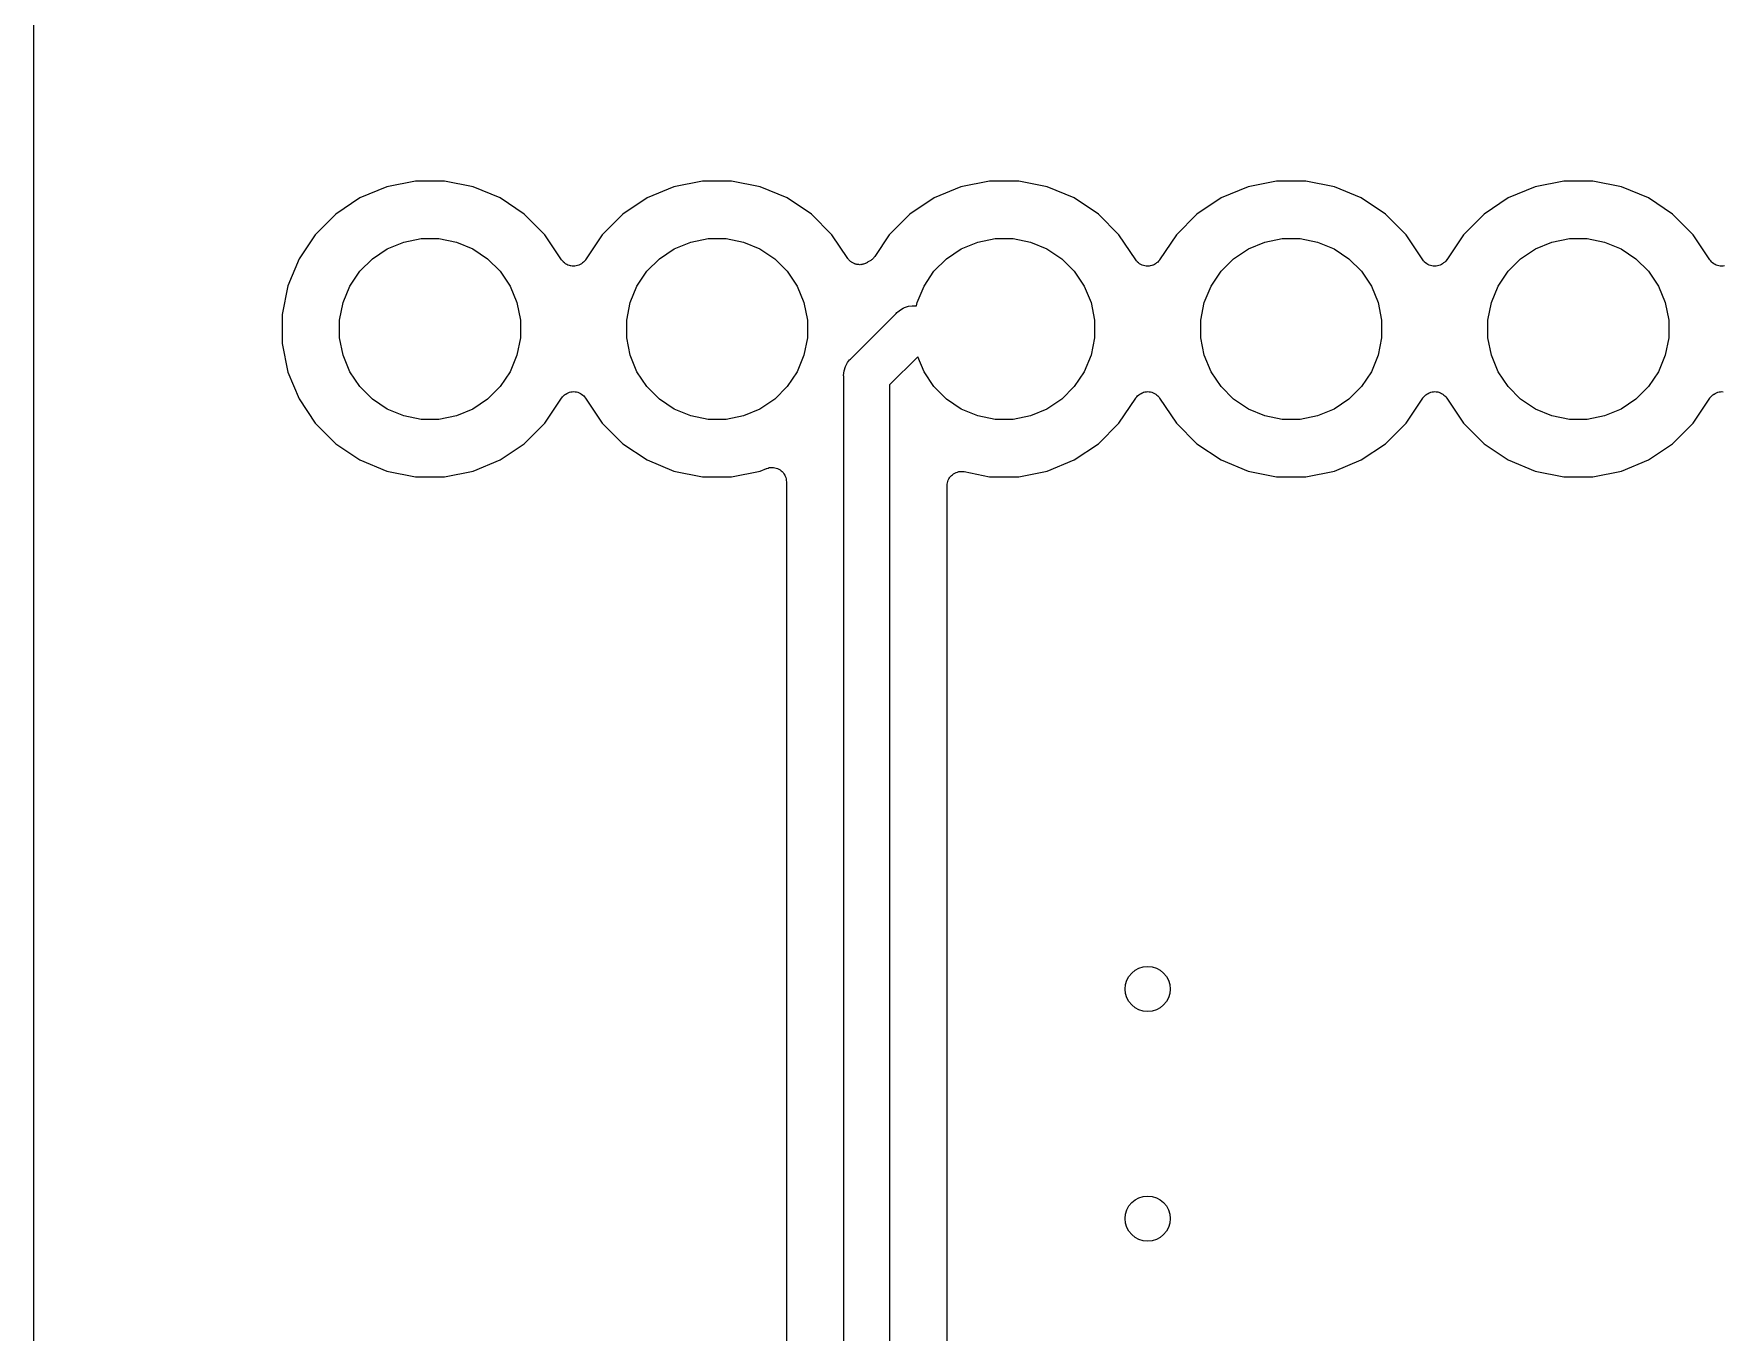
# Model space of a CAD drawing. Extents: x 105 to 193.4, y -145.7 to -72.2.
# Drawn here: x 104.95 to 119.9, y -108.45 to -96.96 of the extents above; entities that cross this region are included whole.
import ezdxf

# ---------------------------------------------------------------- set-up
doc = ezdxf.new("R2010")
doc.units = 0
doc.layers.add('BLACK', color=7, linetype='CONTINUOUS')

msp = doc.modelspace()

# ---------------------------------------------------------------- linework, layer by layer
at = {"layer": 'BLACK', "linetype": 'CONTINUOUS'}
for p, q in [((104.952, -145.543), (104.952, -72.313)), ((108.076, -98.3103), (107.838, -98.4089)), ((108.329, -98.26), (108.076, -98.3103)), ((108.587, -98.26), (108.329, -98.26)), ((108.84, -98.3103), (108.587, -98.26)), ((109.078, -98.4089), (108.84, -98.3103)), ((110.616, -98.3103), (110.378, -98.4089)), ((110.869, -98.26), (110.616, -98.3103)), ((111.127, -98.26), (110.869, -98.26)), ((111.38, -98.3103), (111.127, -98.26)), ((111.618, -98.4089), (111.38, -98.3103)), ((113.156, -98.3103), (112.918, -98.4089)), ((113.409, -98.26), (113.156, -98.3103)), ((113.667, -98.26), (113.409, -98.26)), ((113.92, -98.3103), (113.667, -98.26)), ((114.158, -98.4089), (113.92, -98.3103)), ((115.696, -98.3103), (115.458, -98.4089)), ((115.949, -98.26), (115.696, -98.3103)), ((116.207, -98.26), (115.949, -98.26)), ((116.46, -98.3103), (116.207, -98.26)), ((116.698, -98.4089), (116.46, -98.3103)), ((118.236, -98.3103), (117.998, -98.4089)), ((118.489, -98.26), (118.236, -98.3103)), ((118.747, -98.26), (118.489, -98.26)), ((119, -98.3103), (118.747, -98.26)), ((119.238, -98.4089), (119, -98.3103)), ((107.838, -98.4089), (107.624, -98.552)), ((109.292, -98.552), (109.078, -98.4089)), ((110.378, -98.4089), (110.164, -98.552)), ((111.832, -98.552), (111.618, -98.4089)), ((112.918, -98.4089), (112.704, -98.552)), ((114.372, -98.552), (114.158, -98.4089)), ((115.458, -98.4089), (115.244, -98.552)), ((116.912, -98.552), (116.698, -98.4089)), ((117.998, -98.4089), (117.784, -98.552)), ((119.452, -98.552), (119.238, -98.4089)), ((107.624, -98.552), (107.442, -98.7342)), ((109.474, -98.7342), (109.292, -98.552)), ((110.164, -98.552), (109.982, -98.7342)), ((112.014, -98.7342), (111.832, -98.552)), ((112.704, -98.552), (112.522, -98.7342)), ((114.554, -98.7342), (114.372, -98.552)), ((115.244, -98.552), (115.062, -98.7342)), ((117.094, -98.7342), (116.912, -98.552)), ((117.784, -98.552), (117.602, -98.7342)), ((119.634, -98.7342), (119.452, -98.552)), ((107.442, -98.7342), (107.299, -98.9484)), ((108.079, -98.859), (108.225, -98.7987)), ((108.225, -98.7987), (108.379, -98.768)), ((108.379, -98.768), (108.537, -98.768)), ((108.537, -98.768), (108.691, -98.7987)), ((108.691, -98.7987), (108.837, -98.859)), ((109.622, -98.9563), (109.474, -98.7342)), ((109.982, -98.7342), (109.834, -98.9563)), ((110.619, -98.859), (110.765, -98.7987)), ((110.765, -98.7987), (110.919, -98.768)), ((110.919, -98.768), (111.077, -98.768)), ((111.077, -98.768), (111.231, -98.7987)), ((111.231, -98.7987), (111.377, -98.859)), ((112.154, -98.9431), (112.014, -98.7342)), ((112.522, -98.7342), (112.394, -98.9258)), ((113.159, -98.859), (113.305, -98.7987)), ((113.305, -98.7987), (113.459, -98.768)), ((113.459, -98.768), (113.617, -98.768)), ((113.617, -98.768), (113.771, -98.7987)), ((113.771, -98.7987), (113.917, -98.859)), ((114.702, -98.9563), (114.554, -98.7342)), ((115.062, -98.7342), (114.914, -98.9563)), ((115.699, -98.859), (115.845, -98.7987)), ((115.845, -98.7987), (115.999, -98.768)), ((115.999, -98.768), (116.157, -98.768)), ((116.157, -98.768), (116.311, -98.7987)), ((116.311, -98.7987), (116.457, -98.859)), ((117.242, -98.9563), (117.094, -98.7342)), ((117.602, -98.7342), (117.454, -98.9563)), ((118.239, -98.859), (118.385, -98.7987)), ((118.385, -98.7987), (118.539, -98.768)), ((118.539, -98.768), (118.697, -98.768)), ((118.697, -98.768), (118.851, -98.7987)), ((118.851, -98.7987), (118.997, -98.859)), ((119.782, -98.9563), (119.634, -98.7342)), ((107.299, -98.9484), (107.2, -99.1865)), ((107.837, -99.058), (107.948, -98.9466)), ((107.948, -98.9466), (108.079, -98.859)), ((108.837, -98.859), (108.968, -98.9466)), ((108.968, -98.9466), (109.079, -99.058)), ((109.63, -98.9656), (109.622, -98.9563)), ((109.833, -98.9578), (109.825, -98.9672)), ((109.834, -98.9563), (109.833, -98.9572)), ((109.833, -98.9572), (109.833, -98.9572)), ((109.833, -98.9572), (109.833, -98.9573)), ((109.833, -98.9573), (109.833, -98.9578)), ((110.377, -99.058), (110.488, -98.9466)), ((110.488, -98.9466), (110.619, -98.859)), ((111.377, -98.859), (111.508, -98.9466)), ((111.508, -98.9466), (111.619, -99.058)), ((112.157, -98.9476), (112.154, -98.9431)), ((112.16, -98.9524), (112.157, -98.9476)), ((112.165, -98.9571), (112.16, -98.9524)), ((112.169, -98.9623), (112.165, -98.9571)), ((112.363, -98.9573), (112.358, -98.9617)), ((112.369, -98.9535), (112.363, -98.9573)), ((112.373, -98.9496), (112.369, -98.9535)), ((112.377, -98.9462), (112.373, -98.9496)), ((112.382, -98.9409), (112.377, -98.9462)), ((112.386, -98.936), (112.382, -98.9409)), ((112.389, -98.9314), (112.386, -98.936)), ((112.393, -98.9272), (112.389, -98.9314)), ((112.394, -98.9258), (112.393, -98.9272)), ((112.917, -99.058), (113.028, -98.9466)), ((113.028, -98.9466), (113.159, -98.859)), ((113.917, -98.859), (114.048, -98.9466)), ((114.048, -98.9466), (114.159, -99.058)), ((114.71, -98.9656), (114.702, -98.9563)), ((114.913, -98.9578), (114.905, -98.9672)), ((114.914, -98.9563), (114.913, -98.9572)), ((114.913, -98.9572), (114.913, -98.9572)), ((114.913, -98.9572), (114.913, -98.9573)), ((114.913, -98.9573), (114.913, -98.9578)), ((115.457, -99.058), (115.568, -98.9466)), ((115.568, -98.9466), (115.699, -98.859)), ((116.457, -98.859), (116.588, -98.9466)), ((116.588, -98.9466), (116.699, -99.058)), ((117.25, -98.9656), (117.242, -98.9563)), ((117.453, -98.9578), (117.445, -98.9672)), ((117.454, -98.9563), (117.453, -98.9572)), ((117.453, -98.9572), (117.453, -98.9572)), ((117.453, -98.9572), (117.453, -98.9573)), ((117.453, -98.9573), (117.453, -98.9578)), ((117.997, -99.058), (118.108, -98.9466)), ((118.108, -98.9466), (118.239, -98.859)), ((118.997, -98.859), (119.128, -98.9466)), ((119.128, -98.9466), (119.239, -99.058)), ((119.79, -98.9656), (119.782, -98.9563)), ((107.749, -99.1891), (107.837, -99.058)), ((109.079, -99.058), (109.167, -99.1891)), ((109.638, -98.975), (109.63, -98.9656)), ((109.638, -98.9752), (109.638, -98.975)), ((109.638, -98.9755), (109.638, -98.9752)), ((109.647, -98.9831), (109.638, -98.9755)), ((109.657, -98.9909), (109.647, -98.9831)), ((109.657, -98.991), (109.657, -98.9909)), ((109.657, -98.9912), (109.657, -98.991)), ((109.668, -98.9969), (109.657, -98.9912)), ((109.678, -99.0027), (109.668, -98.9969)), ((109.679, -99.0028), (109.678, -99.0027)), ((109.679, -99.003), (109.679, -99.0028)), ((109.691, -99.0065), (109.679, -99.003)), ((109.702, -99.0101), (109.691, -99.0065)), ((109.703, -99.0102), (109.702, -99.0101)), ((109.702, -99.0101), (109.702, -99.0101)), ((109.715, -99.0115), (109.703, -99.0102)), ((109.727, -99.0128), (109.715, -99.0115)), ((109.74, -99.0116), (109.727, -99.0128)), ((109.727, -99.0128), (109.727, -99.0127)), ((109.727, -99.0127), (109.727, -99.0128)), ((109.751, -99.0106), (109.74, -99.0116)), ((109.752, -99.0105), (109.751, -99.0106)), ((109.764, -99.007), (109.752, -99.0104)), ((109.752, -99.0104), (109.752, -99.0105)), ((109.775, -99.0036), (109.764, -99.007)), ((109.776, -99.0035), (109.775, -99.0036)), ((109.787, -98.9977), (109.776, -99.0034)), ((109.776, -99.0034), (109.776, -99.0035)), ((109.797, -98.9922), (109.787, -98.9977)), ((109.798, -98.992), (109.797, -98.9922)), ((109.807, -98.9843), (109.798, -98.9918)), ((109.798, -98.9918), (109.798, -98.992)), ((109.817, -98.9767), (109.807, -98.9843)), ((109.825, -98.9672), (109.817, -98.9763)), ((109.817, -98.9763), (109.817, -98.9765)), ((109.817, -98.9765), (109.817, -98.9767)), ((110.289, -99.1891), (110.377, -99.058)), ((111.619, -99.058), (111.707, -99.1891)), ((112.174, -98.9659), (112.169, -98.9623)), ((112.178, -98.9701), (112.174, -98.9659)), ((112.183, -98.9738), (112.178, -98.9701)), ((112.188, -98.978), (112.183, -98.9738)), ((112.194, -98.9808), (112.188, -98.978)), ((112.198, -98.984), (112.194, -98.9808)), ((112.204, -98.9866), (112.198, -98.984)), ((112.21, -98.9897), (112.204, -98.9866)), ((112.216, -98.9914), (112.21, -98.9897)), ((112.221, -98.9937), (112.216, -98.9914)), ((112.228, -98.9951), (112.221, -98.9937)), ((112.234, -98.997), (112.228, -98.9951)), ((112.24, -98.9976), (112.234, -98.997)), ((112.245, -98.9988), (112.24, -98.9976)), ((112.252, -98.9989), (112.245, -98.9988)), ((112.259, -98.9995), (112.252, -98.9989)), ((112.264, -98.999), (112.259, -98.9995)), ((112.27, -98.9991), (112.264, -98.999)), ((112.277, -98.9978), (112.27, -98.9991)), ((112.283, -98.9972), (112.277, -98.9978)), ((112.289, -98.9956), (112.283, -98.9972)), ((112.295, -98.9945), (112.289, -98.9956)), ((112.301, -98.9921), (112.295, -98.9945)), ((112.307, -98.9902), (112.301, -98.9921)), ((112.312, -98.9875), (112.307, -98.9902)), ((112.318, -98.9853), (112.312, -98.9875)), ((112.323, -98.9817), (112.318, -98.9853)), ((112.329, -98.9786), (112.323, -98.9817)), ((112.333, -98.9754), (112.329, -98.9786)), ((112.348, -98.9672), (112.333, -98.9754)), ((112.353, -98.9642), (112.348, -98.9672)), ((112.358, -98.9617), (112.353, -98.9642)), ((112.829, -99.1891), (112.917, -99.058)), ((114.159, -99.058), (114.247, -99.1891)), ((114.718, -98.975), (114.71, -98.9656)), ((114.718, -98.9752), (114.718, -98.975)), ((114.718, -98.9755), (114.718, -98.9752)), ((114.727, -98.9831), (114.718, -98.9755)), ((114.737, -98.9909), (114.727, -98.9831)), ((114.737, -98.991), (114.737, -98.9909)), ((114.737, -98.9912), (114.737, -98.991)), ((114.748, -98.9969), (114.737, -98.9912)), ((114.758, -99.0027), (114.748, -98.9969)), ((114.759, -99.0028), (114.758, -99.0027)), ((114.759, -99.003), (114.759, -99.0028)), ((114.771, -99.0065), (114.759, -99.003)), ((114.782, -99.0101), (114.771, -99.0065)), ((114.783, -99.0102), (114.782, -99.0101)), ((114.782, -99.0101), (114.782, -99.0101)), ((114.795, -99.0115), (114.783, -99.0102)), ((114.807, -99.0128), (114.795, -99.0115)), ((114.82, -99.0116), (114.807, -99.0128)), ((114.807, -99.0128), (114.807, -99.0127)), ((114.807, -99.0127), (114.807, -99.0128)), ((114.831, -99.0106), (114.82, -99.0116)), ((114.832, -99.0105), (114.831, -99.0106)), ((114.844, -99.007), (114.832, -99.0104)), ((114.832, -99.0104), (114.832, -99.0105)), ((114.855, -99.0036), (114.844, -99.007)), ((114.856, -99.0035), (114.855, -99.0036)), ((114.867, -98.9977), (114.856, -99.0034)), ((114.856, -99.0034), (114.856, -99.0035)), ((114.877, -98.9922), (114.867, -98.9977)), ((114.878, -98.992), (114.877, -98.9922)), ((114.887, -98.9843), (114.878, -98.9918)), ((114.878, -98.9918), (114.878, -98.992)), ((114.897, -98.9767), (114.887, -98.9843)), ((114.905, -98.9672), (114.897, -98.9763)), ((114.897, -98.9763), (114.897, -98.9765)), ((114.897, -98.9765), (114.897, -98.9767)), ((115.369, -99.1891), (115.457, -99.058)), ((116.699, -99.058), (116.787, -99.1891)), ((117.258, -98.975), (117.25, -98.9656)), ((117.258, -98.9752), (117.258, -98.975)), ((117.258, -98.9755), (117.258, -98.9752)), ((117.267, -98.9831), (117.258, -98.9755)), ((117.277, -98.9909), (117.267, -98.9831)), ((117.277, -98.991), (117.277, -98.9909)), ((117.277, -98.9912), (117.277, -98.991)), ((117.288, -98.9969), (117.277, -98.9912)), ((117.298, -99.0027), (117.288, -98.9969)), ((117.299, -99.0028), (117.298, -99.0027)), ((117.299, -99.003), (117.299, -99.0028)), ((117.311, -99.0065), (117.299, -99.003)), ((117.322, -99.0101), (117.311, -99.0065)), ((117.323, -99.0102), (117.322, -99.0101)), ((117.322, -99.0101), (117.322, -99.0101)), ((117.335, -99.0115), (117.323, -99.0102)), ((117.347, -99.0128), (117.335, -99.0115)), ((117.36, -99.0116), (117.347, -99.0128)), ((117.347, -99.0128), (117.347, -99.0127)), ((117.347, -99.0127), (117.347, -99.0128)), ((117.371, -99.0106), (117.36, -99.0116)), ((117.372, -99.0105), (117.371, -99.0106)), ((117.384, -99.007), (117.372, -99.0104)), ((117.372, -99.0104), (117.372, -99.0105)), ((117.395, -99.0036), (117.384, -99.007)), ((117.396, -99.0035), (117.395, -99.0036)), ((117.407, -98.9977), (117.396, -99.0034)), ((117.396, -99.0034), (117.396, -99.0035)), ((117.417, -98.9922), (117.407, -98.9977)), ((117.418, -98.992), (117.417, -98.9922)), ((117.427, -98.9843), (117.418, -98.9918)), ((117.418, -98.9918), (117.418, -98.992)), ((117.437, -98.9767), (117.427, -98.9843)), ((117.445, -98.9672), (117.437, -98.9763)), ((117.437, -98.9763), (117.437, -98.9765)), ((117.437, -98.9765), (117.437, -98.9767)), ((117.909, -99.1891), (117.997, -99.058)), ((119.239, -99.058), (119.327, -99.1891)), ((119.798, -98.975), (119.79, -98.9656)), ((119.798, -98.9752), (119.798, -98.975)), ((119.798, -98.9755), (119.798, -98.9752)), ((119.807, -98.9831), (119.798, -98.9755)), ((119.817, -98.9909), (119.807, -98.9831)), ((119.817, -98.991), (119.817, -98.9909)), ((119.817, -98.9912), (119.817, -98.991)), ((119.828, -98.9969), (119.817, -98.9912)), ((119.838, -99.0027), (119.828, -98.9969)), ((119.839, -99.0028), (119.838, -99.0027)), ((119.839, -99.003), (119.839, -99.0028)), ((119.851, -99.0065), (119.839, -99.003)), ((119.862, -99.0101), (119.851, -99.0065)), ((119.863, -99.0102), (119.862, -99.0101)), ((119.862, -99.0101), (119.862, -99.0101)), ((119.875, -99.0115), (119.863, -99.0102)), ((119.887, -99.0128), (119.875, -99.0115)), ((119.9, -99.0116), (119.887, -99.0128)), ((119.887, -99.0128), (119.887, -99.0127)), ((119.887, -99.0127), (119.887, -99.0128)), ((119.911, -99.0106), (119.9, -99.0116)), ((107.2, -99.1865), (107.15, -99.4392)), ((107.689, -99.3346), (107.749, -99.1891)), ((109.167, -99.1891), (109.227, -99.3346)), ((110.229, -99.3346), (110.289, -99.1891)), ((111.707, -99.1891), (111.767, -99.3346)), ((112.769, -99.3346), (112.829, -99.1891)), ((114.247, -99.1891), (114.307, -99.3346)), ((115.309, -99.3346), (115.369, -99.1891)), ((116.787, -99.1891), (116.847, -99.3346)), ((117.849, -99.3346), (117.909, -99.1891)), ((119.327, -99.1891), (119.387, -99.3346)), ((107.658, -99.4892), (107.689, -99.3346)), ((109.227, -99.3346), (109.258, -99.4892)), ((110.198, -99.4892), (110.229, -99.3346)), ((111.767, -99.3346), (111.798, -99.4892)), ((112.597, -99.4165), (112.62, -99.3982)), ((112.62, -99.3982), (112.644, -99.3853)), ((112.644, -99.3853), (112.655, -99.3794)), ((112.655, -99.3794), (112.693, -99.3677)), ((112.693, -99.3677), (112.723, -99.3648)), ((112.723, -99.3648), (112.733, -99.3638)), ((112.723, -99.3648), (112.723, -99.3648)), ((112.733, -99.3638), (112.743, -99.3648)), ((112.743, -99.3648), (112.763, -99.3648)), ((112.763, -99.3648), (112.769, -99.3346)), ((114.307, -99.3346), (114.338, -99.4892)), ((115.278, -99.4892), (115.309, -99.3346)), ((116.847, -99.3346), (116.878, -99.4892)), ((117.818, -99.4892), (117.849, -99.3346)), ((119.387, -99.3346), (119.418, -99.4892)), ((107.15, -99.4392), (107.15, -99.6968)), ((107.658, -99.6468), (107.658, -99.4892)), ((109.258, -99.4892), (109.258, -99.6468)), ((110.198, -99.6468), (110.198, -99.4892)), ((111.798, -99.4892), (111.798, -99.6468)), ((112.185, -99.8283), (112.582, -99.4314)), ((112.582, -99.4314), (112.589, -99.4236)), ((112.589, -99.4236), (112.597, -99.4165)), ((114.338, -99.4892), (114.338, -99.6468)), ((115.278, -99.6468), (115.278, -99.4892)), ((116.878, -99.4892), (116.878, -99.6468)), ((117.818, -99.6468), (117.818, -99.4892)), ((119.418, -99.4892), (119.418, -99.6468)), ((107.15, -99.6968), (107.2, -99.9495)), ((107.689, -99.8014), (107.658, -99.6468)), ((109.258, -99.6468), (109.227, -99.8014)), ((110.229, -99.8014), (110.198, -99.6468)), ((111.798, -99.6468), (111.767, -99.8014)), ((114.338, -99.6468), (114.307, -99.8014)), ((115.309, -99.8014), (115.278, -99.6468)), ((116.878, -99.6468), (116.847, -99.8014)), ((117.849, -99.8014), (117.818, -99.6468)), ((119.418, -99.6468), (119.387, -99.8014)), ((107.749, -99.9469), (107.689, -99.8014)), ((109.227, -99.8014), (109.167, -99.9469)), ((110.289, -99.9469), (110.229, -99.8014)), ((111.767, -99.8014), (111.707, -99.9469)), ((112.152, -99.8656), (112.171, -99.8424)), ((112.171, -99.8424), (112.178, -99.8346)), ((112.171, -99.8424), (112.171, -99.8424)), ((112.178, -99.8346), (112.185, -99.8283)), ((112.774, -99.8143), (112.525, -100.063)), ((112.829, -99.9469), (112.774, -99.8143)), ((114.307, -99.8014), (114.247, -99.9469)), ((115.369, -99.9469), (115.309, -99.8014)), ((116.847, -99.8014), (116.787, -99.9469)), ((117.909, -99.9469), (117.849, -99.8014)), ((119.387, -99.8014), (119.327, -99.9469)), ((107.2, -99.9495), (107.299, -100.188)), ((107.837, -100.078), (107.749, -99.9469)), ((109.167, -99.9469), (109.079, -100.078)), ((110.377, -100.078), (110.289, -99.9469)), ((111.707, -99.9469), (111.619, -100.078)), ((112.118, -99.979), (112.122, -99.9392)), ((112.119, -99.989), (112.118, -99.979)), ((112.119, -115.463), (112.119, -99.989)), ((112.122, -99.9392), (112.133, -99.9009)), ((112.133, -99.9009), (112.152, -99.8656)), ((112.917, -100.078), (112.829, -99.9469)), ((114.247, -99.9469), (114.159, -100.078)), ((115.457, -100.078), (115.369, -99.9469)), ((116.787, -99.9469), (116.699, -100.078)), ((117.997, -100.078), (117.909, -99.9469)), ((119.327, -99.9469), (119.239, -100.078)), ((107.948, -100.189), (107.837, -100.078)), ((109.079, -100.078), (108.968, -100.189)), ((109.639, -100.159), (109.649, -100.152)), ((109.649, -100.152), (109.658, -100.144)), ((109.658, -100.144), (109.658, -100.144)), ((109.658, -100.144), (109.659, -100.144)), ((109.659, -100.144), (109.67, -100.138)), ((109.67, -100.138), (109.68, -100.133)), ((109.68, -100.133), (109.681, -100.132)), ((109.68, -100.133), (109.68, -100.133)), ((109.681, -100.132), (109.692, -100.129)), ((109.692, -100.129), (109.704, -100.126)), ((109.704, -100.126), (109.705, -100.125)), ((109.704, -100.126), (109.704, -100.126)), ((109.705, -100.125), (109.717, -100.124)), ((109.717, -100.124), (109.729, -100.123)), ((109.729, -100.123), (109.729, -100.123)), ((109.729, -100.123), (109.729, -100.123)), ((109.729, -100.123), (109.741, -100.125)), ((109.741, -100.125), (109.753, -100.126)), ((109.753, -100.126), (109.754, -100.126)), ((109.754, -100.126), (109.754, -100.126)), ((109.754, -100.126), (109.765, -100.129)), ((109.765, -100.129), (109.777, -100.133)), ((109.777, -100.133), (109.777, -100.133)), ((109.777, -100.133), (109.778, -100.133)), ((109.778, -100.133), (109.788, -100.139)), ((109.788, -100.139), (109.799, -100.145)), ((109.799, -100.145), (109.799, -100.145)), ((109.799, -100.145), (109.799, -100.145)), ((109.799, -100.145), (109.809, -100.153)), ((109.809, -100.153), (109.818, -100.161)), ((110.488, -100.189), (110.377, -100.078)), ((111.619, -100.078), (111.508, -100.189)), ((112.525, -100.063), (112.525, -115.389)), ((113.028, -100.189), (112.917, -100.078)), ((114.159, -100.078), (114.048, -100.189)), ((114.719, -100.159), (114.729, -100.152)), ((114.729, -100.152), (114.738, -100.144)), ((114.738, -100.144), (114.738, -100.144)), ((114.738, -100.144), (114.739, -100.144)), ((114.739, -100.144), (114.75, -100.138)), ((114.75, -100.138), (114.76, -100.133)), ((114.76, -100.133), (114.761, -100.132)), ((114.76, -100.133), (114.76, -100.133)), ((114.761, -100.132), (114.772, -100.129)), ((114.772, -100.129), (114.784, -100.126)), ((114.784, -100.126), (114.785, -100.125)), ((114.784, -100.126), (114.784, -100.126)), ((114.785, -100.125), (114.797, -100.124)), ((114.797, -100.124), (114.809, -100.123)), ((114.809, -100.123), (114.809, -100.123)), ((114.809, -100.123), (114.809, -100.123)), ((114.809, -100.123), (114.821, -100.125)), ((114.821, -100.125), (114.833, -100.126)), ((114.833, -100.126), (114.834, -100.126)), ((114.834, -100.126), (114.834, -100.126)), ((114.834, -100.126), (114.845, -100.129)), ((114.845, -100.129), (114.857, -100.133)), ((114.857, -100.133), (114.857, -100.133)), ((114.857, -100.133), (114.858, -100.133)), ((114.858, -100.133), (114.868, -100.139)), ((114.868, -100.139), (114.879, -100.145)), ((114.879, -100.145), (114.879, -100.145)), ((114.879, -100.145), (114.879, -100.145)), ((114.879, -100.145), (114.889, -100.153)), ((114.889, -100.153), (114.898, -100.161)), ((115.568, -100.189), (115.457, -100.078)), ((116.699, -100.078), (116.588, -100.189)), ((117.259, -100.159), (117.269, -100.152)), ((117.269, -100.152), (117.278, -100.144)), ((117.278, -100.144), (117.278, -100.144)), ((117.278, -100.144), (117.279, -100.144)), ((117.279, -100.144), (117.29, -100.138)), ((117.29, -100.138), (117.3, -100.133)), ((117.3, -100.133), (117.301, -100.132)), ((117.3, -100.133), (117.3, -100.133)), ((117.301, -100.132), (117.312, -100.129)), ((117.312, -100.129), (117.324, -100.126)), ((117.324, -100.126), (117.325, -100.125)), ((117.324, -100.126), (117.324, -100.126)), ((117.325, -100.125), (117.337, -100.124)), ((117.337, -100.124), (117.349, -100.123)), ((117.349, -100.123), (117.349, -100.123)), ((117.349, -100.123), (117.349, -100.123)), ((117.349, -100.123), (117.361, -100.125)), ((117.361, -100.125), (117.373, -100.126)), ((117.373, -100.126), (117.374, -100.126)), ((117.374, -100.126), (117.374, -100.126)), ((117.374, -100.126), (117.385, -100.129)), ((117.385, -100.129), (117.397, -100.133)), ((117.397, -100.133), (117.397, -100.133)), ((117.397, -100.133), (117.398, -100.133)), ((117.398, -100.133), (117.408, -100.139)), ((117.408, -100.139), (117.419, -100.145)), ((117.419, -100.145), (117.419, -100.145)), ((117.419, -100.145), (117.419, -100.145)), ((117.419, -100.145), (117.429, -100.153)), ((117.429, -100.153), (117.438, -100.161)), ((118.108, -100.189), (117.997, -100.078)), ((119.239, -100.078), (119.128, -100.189)), ((119.799, -100.159), (119.809, -100.152)), ((119.809, -100.152), (119.818, -100.144)), ((119.818, -100.144), (119.818, -100.144)), ((119.818, -100.144), (119.819, -100.144)), ((119.819, -100.144), (119.83, -100.138)), ((119.83, -100.138), (119.84, -100.133)), ((119.84, -100.133), (119.841, -100.132)), ((119.84, -100.133), (119.84, -100.133)), ((119.841, -100.132), (119.852, -100.129)), ((119.852, -100.129), (119.864, -100.126)), ((119.864, -100.126), (119.865, -100.125)), ((119.864, -100.126), (119.864, -100.126)), ((119.865, -100.125), (119.877, -100.124)), ((119.877, -100.124), (119.889, -100.123)), ((119.889, -100.123), (119.889, -100.123)), ((119.889, -100.123), (119.889, -100.123)), ((119.889, -100.123), (119.901, -100.125)), ((107.299, -100.188), (107.442, -100.402)), ((108.079, -100.277), (107.948, -100.189)), ((108.225, -100.337), (108.079, -100.277)), ((108.837, -100.277), (108.691, -100.337)), ((108.968, -100.189), (108.837, -100.277)), ((109.474, -100.402), (109.622, -100.18)), ((109.622, -100.18), (109.623, -100.179)), ((109.623, -100.178), (109.631, -100.169)), ((109.623, -100.179), (109.623, -100.178)), ((109.623, -100.179), (109.623, -100.179)), ((109.623, -100.179), (109.623, -100.179)), ((109.631, -100.169), (109.639, -100.16)), ((109.639, -100.16), (109.639, -100.159)), ((109.639, -100.16), (109.639, -100.16)), ((109.818, -100.161), (109.818, -100.161)), ((109.818, -100.161), (109.818, -100.161)), ((109.818, -100.161), (109.826, -100.17)), ((109.826, -100.17), (109.834, -100.18)), ((109.834, -100.18), (109.982, -100.402)), ((110.619, -100.277), (110.488, -100.189)), ((110.765, -100.337), (110.619, -100.277)), ((111.377, -100.277), (111.231, -100.337)), ((111.508, -100.189), (111.377, -100.277)), ((113.159, -100.277), (113.028, -100.189)), ((113.305, -100.337), (113.159, -100.277)), ((113.917, -100.277), (113.771, -100.337)), ((114.048, -100.189), (113.917, -100.277)), ((114.554, -100.402), (114.702, -100.18)), ((114.702, -100.18), (114.703, -100.179)), ((114.703, -100.178), (114.711, -100.169)), ((114.703, -100.179), (114.703, -100.178)), ((114.703, -100.179), (114.703, -100.179)), ((114.703, -100.179), (114.703, -100.179)), ((114.711, -100.169), (114.719, -100.16)), ((114.719, -100.16), (114.719, -100.159)), ((114.719, -100.16), (114.719, -100.16)), ((114.898, -100.161), (114.898, -100.161)), ((114.898, -100.161), (114.898, -100.161)), ((114.898, -100.161), (114.906, -100.17)), ((114.906, -100.17), (114.914, -100.18)), ((114.914, -100.18), (115.062, -100.402)), ((115.699, -100.277), (115.568, -100.189)), ((115.845, -100.337), (115.699, -100.277)), ((116.457, -100.277), (116.311, -100.337)), ((116.588, -100.189), (116.457, -100.277)), ((117.094, -100.402), (117.242, -100.18)), ((117.242, -100.18), (117.243, -100.179)), ((117.243, -100.178), (117.251, -100.169)), ((117.243, -100.179), (117.243, -100.178)), ((117.243, -100.179), (117.243, -100.179)), ((117.243, -100.179), (117.243, -100.179)), ((117.251, -100.169), (117.259, -100.16)), ((117.259, -100.16), (117.259, -100.159)), ((117.259, -100.16), (117.259, -100.16)), ((117.438, -100.161), (117.438, -100.161)), ((117.438, -100.161), (117.438, -100.161)), ((117.438, -100.161), (117.446, -100.17)), ((117.446, -100.17), (117.454, -100.18)), ((117.454, -100.18), (117.602, -100.402)), ((118.239, -100.277), (118.108, -100.189)), ((118.385, -100.337), (118.239, -100.277)), ((118.997, -100.277), (118.851, -100.337)), ((119.128, -100.189), (118.997, -100.277)), ((119.634, -100.402), (119.782, -100.18)), ((119.782, -100.18), (119.783, -100.179)), ((119.783, -100.178), (119.791, -100.169)), ((119.783, -100.179), (119.783, -100.178)), ((119.783, -100.179), (119.783, -100.179)), ((119.783, -100.179), (119.783, -100.179)), ((119.791, -100.169), (119.799, -100.16)), ((119.799, -100.16), (119.799, -100.159)), ((119.799, -100.16), (119.799, -100.16)), ((107.442, -100.402), (107.624, -100.584)), ((108.379, -100.368), (108.225, -100.337)), ((108.537, -100.368), (108.379, -100.368)), ((108.691, -100.337), (108.537, -100.368)), ((109.292, -100.584), (109.474, -100.402)), ((109.982, -100.402), (110.164, -100.584)), ((110.919, -100.368), (110.765, -100.337)), ((111.077, -100.368), (110.919, -100.368)), ((111.231, -100.337), (111.077, -100.368)), ((113.459, -100.368), (113.305, -100.337)), ((113.617, -100.368), (113.459, -100.368)), ((113.771, -100.337), (113.617, -100.368)), ((114.372, -100.584), (114.554, -100.402)), ((115.062, -100.402), (115.244, -100.584)), ((115.999, -100.368), (115.845, -100.337)), ((116.157, -100.368), (115.999, -100.368)), ((116.311, -100.337), (116.157, -100.368)), ((116.912, -100.584), (117.094, -100.402)), ((117.602, -100.402), (117.784, -100.584)), ((118.539, -100.368), (118.385, -100.337)), ((118.697, -100.368), (118.539, -100.368)), ((118.851, -100.337), (118.697, -100.368)), ((119.452, -100.584), (119.634, -100.402)), ((107.624, -100.584), (107.838, -100.727)), ((109.078, -100.727), (109.292, -100.584)), ((110.164, -100.584), (110.378, -100.727)), ((114.158, -100.727), (114.372, -100.584)), ((115.244, -100.584), (115.458, -100.727)), ((116.698, -100.727), (116.912, -100.584)), ((117.784, -100.584), (117.998, -100.727)), ((119.238, -100.727), (119.452, -100.584)), ((107.838, -100.727), (108.076, -100.826)), ((108.84, -100.826), (109.078, -100.727)), ((110.378, -100.727), (110.616, -100.826)), ((113.92, -100.826), (114.158, -100.727)), ((115.458, -100.727), (115.696, -100.826)), ((116.46, -100.826), (116.698, -100.727)), ((117.998, -100.727), (118.236, -100.826)), ((119, -100.826), (119.238, -100.727)), ((108.076, -100.826), (108.329, -100.876)), ((108.329, -100.876), (108.587, -100.876)), ((108.587, -100.876), (108.84, -100.826)), ((110.616, -100.826), (110.869, -100.876)), ((110.869, -100.876), (111.127, -100.876)), ((111.127, -100.876), (111.38, -100.826)), ((111.38, -100.826), (111.435, -100.803)), ((111.435, -100.803), (111.436, -100.802)), ((111.436, -100.802), (111.436, -100.802)), ((111.436, -100.802), (111.436, -100.802)), ((111.436, -100.802), (111.437, -100.802)), ((111.437, -100.802), (111.449, -100.799)), ((111.449, -100.799), (111.46, -100.795)), ((111.46, -100.795), (111.46, -100.795)), ((111.46, -100.795), (111.461, -100.795)), ((111.461, -100.795), (111.473, -100.794)), ((111.473, -100.794), (111.485, -100.793)), ((111.485, -100.793), (111.485, -100.793)), ((111.485, -100.793), (111.485, -100.793)), ((111.485, -100.793), (111.497, -100.794)), ((111.497, -100.794), (111.509, -100.796)), ((111.509, -100.796), (111.51, -100.796)), ((111.51, -100.796), (111.51, -100.796)), ((111.51, -100.796), (111.521, -100.799)), ((111.521, -100.799), (111.533, -100.803)), ((111.533, -100.803), (111.533, -100.803)), ((111.533, -100.803), (111.534, -100.803)), ((111.534, -100.803), (111.544, -100.809)), ((111.544, -100.809), (111.555, -100.815)), ((111.555, -100.815), (111.555, -100.815)), ((111.555, -100.815), (111.555, -100.815)), ((111.555, -100.815), (111.565, -100.823)), ((111.565, -100.823), (111.574, -100.831)), ((111.574, -100.831), (111.574, -100.831)), ((111.574, -100.831), (111.574, -100.831)), ((111.574, -100.831), (111.582, -100.84)), ((111.582, -100.84), (111.59, -100.85)), ((111.59, -100.85), (111.59, -100.85)), ((111.59, -100.85), (111.59, -100.85)), ((111.59, -100.85), (111.596, -100.861)), ((111.596, -100.861), (111.601, -100.872)), ((111.601, -100.872), (111.601, -100.872)), ((111.601, -100.872), (111.601, -100.872)), ((111.601, -100.872), (111.605, -100.884)), ((111.605, -100.884), (111.608, -100.895)), ((111.608, -100.895), (111.608, -100.896)), ((111.608, -100.896), (111.609, -100.896)), ((111.609, -100.896), (111.61, -100.908)), ((113.043, -100.906), (113.049, -100.895)), ((113.049, -100.895), (113.055, -100.885)), ((113.055, -100.884), (113.063, -100.875)), ((113.055, -100.885), (113.055, -100.884)), ((113.055, -100.885), (113.055, -100.885)), ((113.063, -100.875), (113.071, -100.866)), ((113.071, -100.865), (113.081, -100.858)), ((113.071, -100.866), (113.071, -100.865)), ((113.071, -100.866), (113.071, -100.866)), ((113.081, -100.858), (113.09, -100.85)), ((113.09, -100.85), (113.09, -100.85)), ((113.09, -100.85), (113.091, -100.85)), ((113.091, -100.85), (113.101, -100.844)), ((113.101, -100.844), (113.112, -100.839)), ((113.112, -100.839), (113.112, -100.838)), ((113.112, -100.838), (113.113, -100.838)), ((113.113, -100.838), (113.124, -100.835)), ((113.124, -100.835), (113.136, -100.831)), ((113.136, -100.831), (113.148, -100.83)), ((113.136, -100.831), (113.136, -100.831)), ((113.136, -100.831), (113.136, -100.831)), ((113.148, -100.83), (113.16, -100.829)), ((113.16, -100.829), (113.161, -100.829)), ((113.161, -100.829), (113.161, -100.829)), ((113.161, -100.829), (113.173, -100.83)), ((113.173, -100.83), (113.185, -100.831)), ((113.185, -100.831), (113.409, -100.876)), ((113.409, -100.876), (113.667, -100.876)), ((113.667, -100.876), (113.92, -100.826)), ((115.696, -100.826), (115.949, -100.876)), ((115.949, -100.876), (116.207, -100.876)), ((116.207, -100.876), (116.46, -100.826)), ((118.236, -100.826), (118.489, -100.876)), ((118.489, -100.876), (118.747, -100.876)), ((118.747, -100.876), (119, -100.826)), ((111.61, -100.908), (111.611, -100.92)), ((111.611, -100.92), (111.611, -110.55)), ((113.033, -100.954), (113.035, -100.942)), ((113.033, -100.955), (113.033, -100.954)), ((113.033, -100.956), (113.033, -100.955)), ((113.033, -100.955), (113.033, -100.955)), ((113.033, -100.955), (113.033, -100.955)), ((113.033, -113.42), (113.033, -100.956)), ((113.035, -100.942), (113.036, -100.93)), ((113.036, -100.93), (113.04, -100.918)), ((113.036, -100.93), (113.036, -100.93)), ((113.036, -100.93), (113.036, -100.93)), ((113.04, -100.918), (113.043, -100.907)), ((113.043, -100.907), (113.043, -100.906)), ((113.043, -100.906), (113.043, -100.906))]:
    msp.add_line(p, q, dxfattribs=at)
at = {"layer": 'BLACK'}
for centre in [(114.808, -105.41), (114.808, -107.442)]:
    msp.add_circle(centre, 0.2, dxfattribs=at)

doc.saveas('drawing.dxf')
